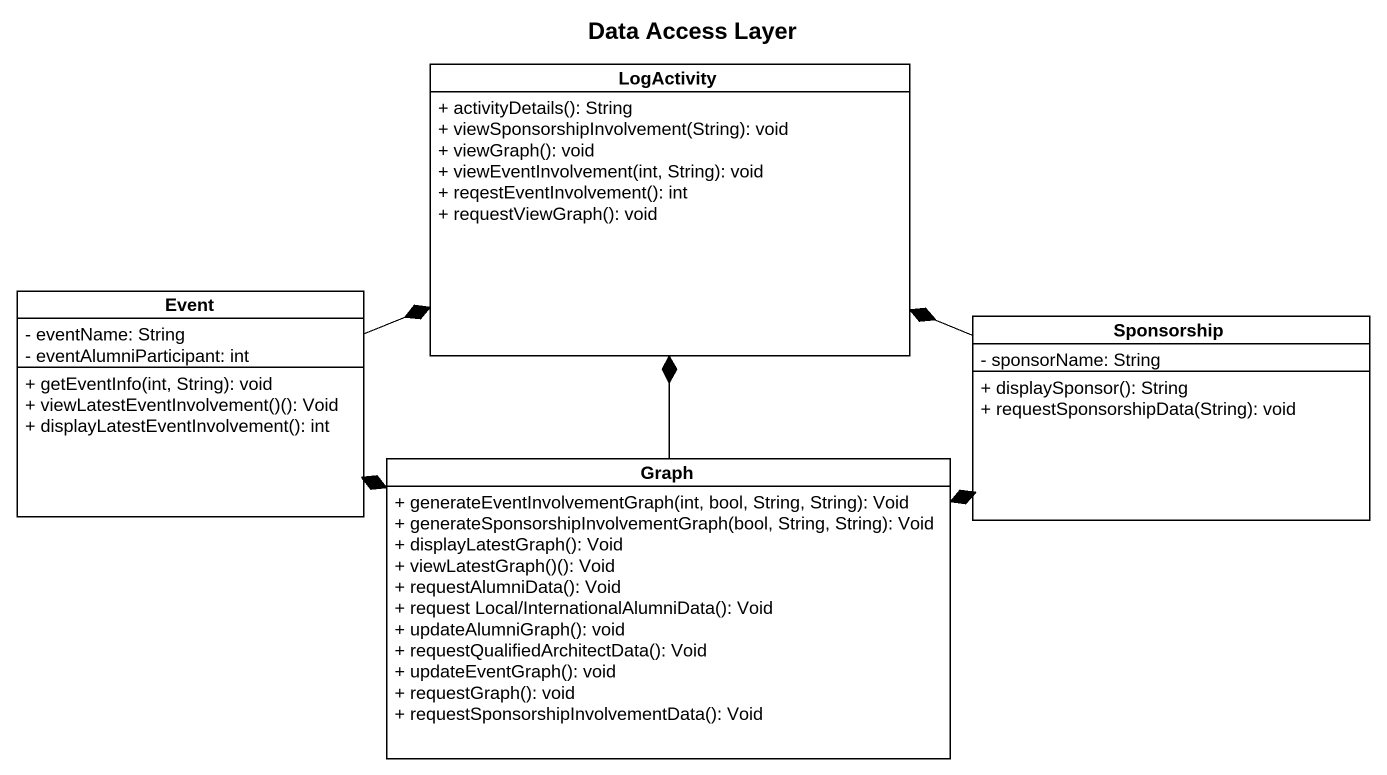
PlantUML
@startuml
title Data Access Layer
hide circle
hide empty members
skinparam classAttributeIconSize 0
class LogActivity {
  + activityDetails(): String
  + viewSponsorshipInvolvement(String): void
  + viewGraph(): void
  + viewEventInvolvement(int, String): void
  + reqestEventInvolvement(): int
  + requestViewGraph(): void
}
class Event {
  - eventName: String
  - eventAlumniParticipant: int
  + getEventInfo(int, String): void
  + viewLatestEventInvolvement()(): Void
  + displayLatestEventInvolvement(): int
}
class Sponsorship {
  - sponsorName: String
  + displaySponsor(): String
  + requestSponsorshipData(String): void
}
class Graph {
  + generateEventInvolvementGraph(int, bool, String, String): Void
  + generateSponsorshipInvolvementGraph(bool, String, String): Void
  + displayLatestGraph(): Void
  + viewLatestGraph()(): Void
  + requestAlumniData(): Void
  + request Local/InternationalAlumniData(): Void
  + updateAlumniGraph(): void
  + requestQualifiedArchitectData(): Void
  + updateEventGraph(): void
  + requestGraph(): void
  + requestSponsorshipInvolvementData(): Void
}
Event -right-* LogActivity
Event -right-* Graph
Sponsorship -left-* LogActivity
Sponsorship -left-* Graph
Graph -up-* LogActivity
@enduml
